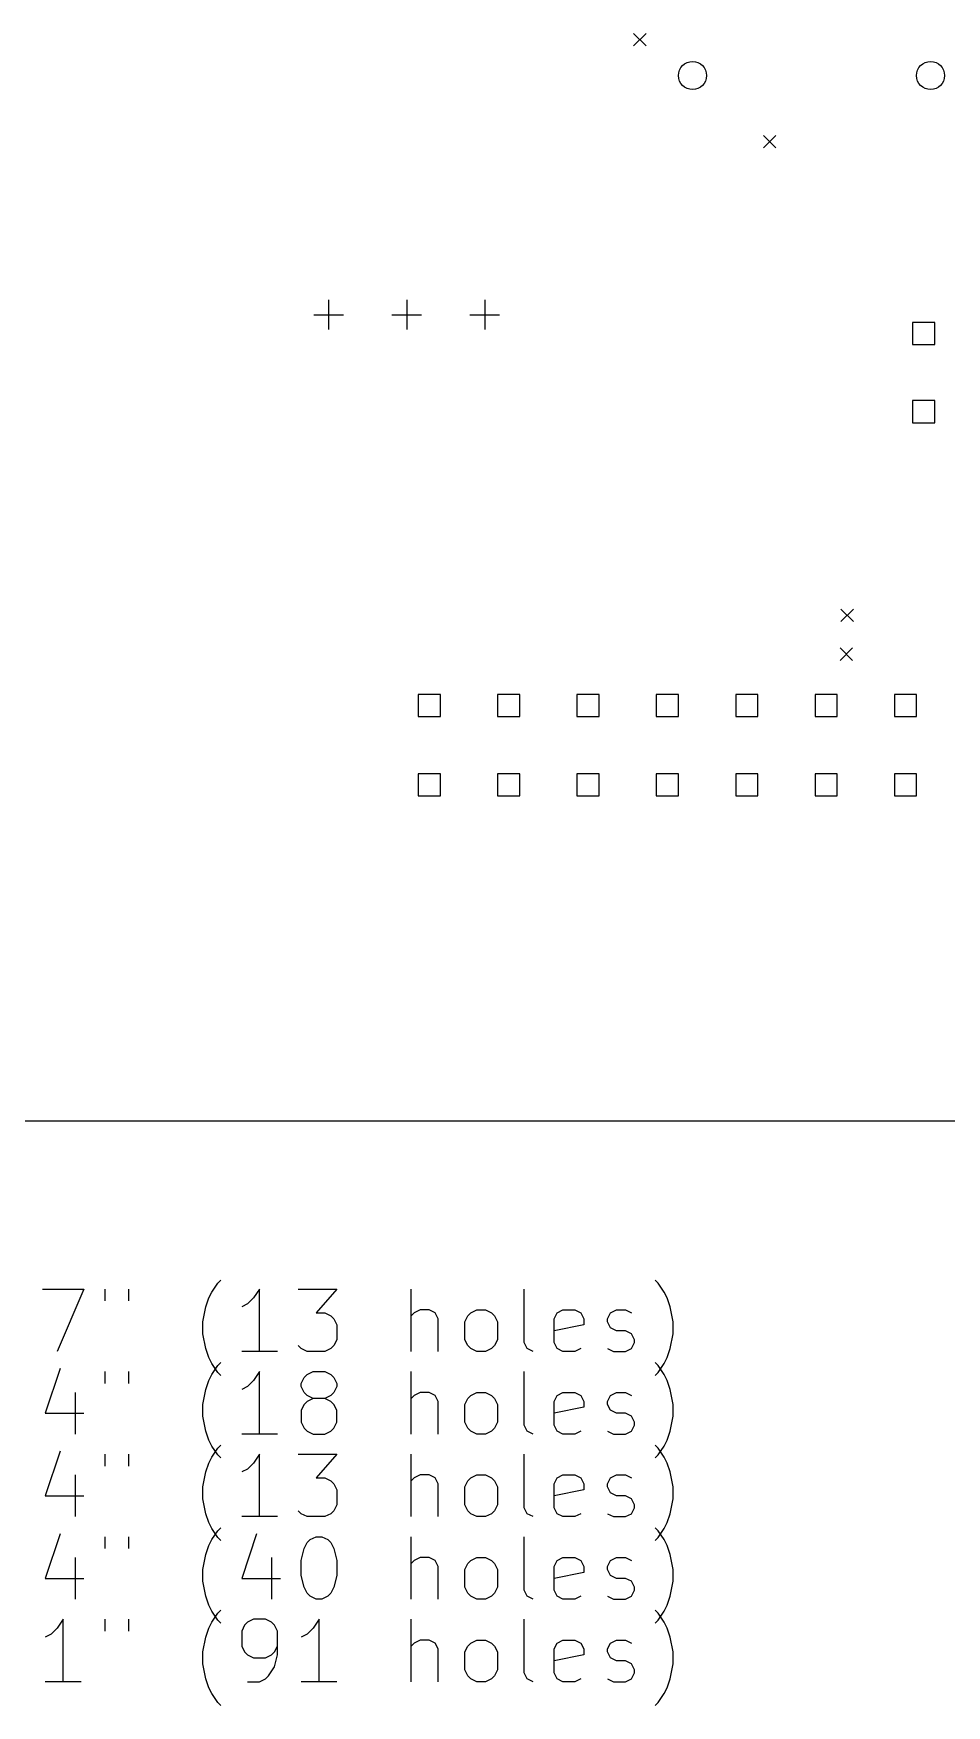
# Model space of a CAD drawing. Extents: x 66 to 189, y -161 to -36.
# Drawn here: x 97.1 to 126.3, y -161.4 to -107.9 of the extents above; entities that cross this region are included whole.
import ezdxf

# ---------------------------------------------------------------- set-up
doc = ezdxf.new("R2010")
doc.units = 0
doc.layers.add('BLACK', color=7, linetype='CONTINUOUS')

msp = doc.modelspace()

# ---------------------------------------------------------------- linework, layer by layer
at = {"layer": 'BLACK', "linetype": 'CONTINUOUS'}
for p, q in [((116.3124, -107.904), (116.7124, -108.304)), ((116.7124, -107.904), (116.3124, -108.304)), ((120.4714, -111.1654), (120.8714, -111.5654)), ((120.8714, -111.1654), (120.4714, -111.5654)), ((106.55, -116.425), (106.55, -117.375)), ((109.05, -116.425), (109.05, -117.375)), ((111.55, -116.425), (111.55, -117.375)), ((106.075, -116.9), (107.025, -116.9)), ((108.575, -116.9), (109.525, -116.9)), ((111.075, -116.9), (112.025, -116.9)), ((125.953557, -117.146443), (125.246443, -117.146443)), ((125.246443, -117.146443), (125.246443, -117.853557)), ((125.953557, -117.853557), (125.953557, -117.146443)), ((125.246443, -117.853557), (125.953557, -117.853557)), ((125.953557, -119.646443), (125.246443, -119.646443)), ((125.246443, -119.646443), (125.246443, -120.353557)), ((125.953557, -120.353557), (125.953557, -119.646443)), ((125.246443, -120.353557), (125.953557, -120.353557)), ((122.9497, -126.316), (123.3497, -126.716)), ((123.3497, -126.316), (122.9497, -126.716)), ((122.9237, -127.5569), (123.3237, -127.9569)), ((123.3237, -127.5569), (122.9237, -127.9569)), ((110.128557, -129.046443), (109.421443, -129.046443)), ((109.421443, -129.046443), (109.421443, -129.753557)), ((110.128557, -129.753557), (110.128557, -129.046443)), ((112.668557, -129.046443), (111.961443, -129.046443)), ((111.961443, -129.046443), (111.961443, -129.753557)), ((112.668557, -129.753557), (112.668557, -129.046443)), ((115.208557, -129.046443), (114.501443, -129.046443)), ((114.501443, -129.046443), (114.501443, -129.753557)), ((115.208557, -129.753557), (115.208557, -129.046443)), ((117.748557, -129.046443), (117.041443, -129.046443)), ((117.041443, -129.046443), (117.041443, -129.753557)), ((117.748557, -129.753557), (117.748557, -129.046443)), ((120.288557, -129.046443), (119.581443, -129.046443)), ((119.581443, -129.046443), (119.581443, -129.753557)), ((120.288557, -129.753557), (120.288557, -129.046443)), ((122.828557, -129.046443), (122.121443, -129.046443)), ((122.121443, -129.046443), (122.121443, -129.753557)), ((122.828557, -129.753557), (122.828557, -129.046443)), ((125.368557, -129.046443), (124.661443, -129.046443)), ((124.661443, -129.046443), (124.661443, -129.753557)), ((125.368557, -129.753557), (125.368557, -129.046443)), ((109.421443, -129.753557), (110.128557, -129.753557)), ((111.961443, -129.753557), (112.668557, -129.753557)), ((114.501443, -129.753557), (115.208557, -129.753557)), ((117.041443, -129.753557), (117.748557, -129.753557)), ((119.581443, -129.753557), (120.288557, -129.753557)), ((122.121443, -129.753557), (122.828557, -129.753557)), ((124.661443, -129.753557), (125.368557, -129.753557)), ((110.128557, -131.586443), (109.421443, -131.586443)), ((109.421443, -131.586443), (109.421443, -132.293557)), ((110.128557, -132.293557), (110.128557, -131.586443)), ((112.668557, -131.586443), (111.961443, -131.586443)), ((111.961443, -131.586443), (111.961443, -132.293557)), ((112.668557, -132.293557), (112.668557, -131.586443)), ((115.208557, -131.586443), (114.501443, -131.586443)), ((114.501443, -131.586443), (114.501443, -132.293557)), ((115.208557, -132.293557), (115.208557, -131.586443)), ((117.748557, -131.586443), (117.041443, -131.586443)), ((117.041443, -131.586443), (117.041443, -132.293557)), ((117.748557, -132.293557), (117.748557, -131.586443)), ((120.288557, -131.586443), (119.581443, -131.586443)), ((119.581443, -131.586443), (119.581443, -132.293557)), ((120.288557, -132.293557), (120.288557, -131.586443)), ((122.828557, -131.586443), (122.121443, -131.586443)), ((122.121443, -131.586443), (122.121443, -132.293557)), ((122.828557, -132.293557), (122.828557, -131.586443)), ((125.368557, -131.586443), (124.661443, -131.586443)), ((124.661443, -131.586443), (124.661443, -132.293557)), ((125.368557, -132.293557), (125.368557, -131.586443)), ((109.421443, -132.293557), (110.128557, -132.293557)), ((111.961443, -132.293557), (112.668557, -132.293557)), ((114.501443, -132.293557), (115.208557, -132.293557)), ((117.041443, -132.293557), (117.748557, -132.293557)), ((119.581443, -132.293557), (120.288557, -132.293557)), ((122.121443, -132.293557), (122.828557, -132.293557)), ((124.661443, -132.293557), (125.368557, -132.293557)), ((188.8, -142.7), (67.4, -142.7)), ((97.386342, -148.064838), (98.719675, -148.064838)), ((98.719675, -148.064838), (97.862532, -150.064838)), ((99.386342, -148.064838), (99.386342, -148.44579)), ((100.148247, -148.064838), (100.148247, -148.44579)), ((102.814914, -148.160076), (103.00539, -147.874361)), ((103.00539, -147.874361), (103.100629, -147.779123)), ((104.338723, -148.064838), (104.148247, -148.350552)), ((104.338723, -150.064838), (104.338723, -148.064838)), ((105.576819, -148.064838), (106.814914, -148.064838)), ((106.814914, -148.064838), (106.148247, -148.826742)), ((109.195867, -150.064838), (109.195867, -148.064838)), ((112.814915, -149.779123), (112.814915, -148.064838)), ((117.10063, -147.874361), (117.005392, -147.779123)), ((117.291106, -148.160076), (117.10063, -147.874361)), ((102.5292, -149.112457), (102.624438, -148.636266)), ((102.624438, -148.636266), (102.719676, -148.350552)), ((102.719676, -148.350552), (102.814914, -148.160076)), ((103.957771, -148.541028), (103.767295, -148.636266)), ((104.148247, -148.350552), (103.957771, -148.541028)), ((117.386344, -148.350552), (117.291106, -148.160076)), ((117.481582, -148.636266), (117.386344, -148.350552)), ((117.57682, -149.112457), (117.481582, -148.636266)), ((102.5292, -149.493409), (102.5292, -149.112457)), ((106.148247, -148.826742), (106.433962, -148.826742)), ((106.433962, -148.826742), (106.624438, -148.92198)), ((106.624438, -148.92198), (106.719676, -149.017219)), ((106.719676, -149.017219), (106.814914, -149.207695)), ((106.814914, -149.207695), (106.814914, -149.683885)), ((109.291105, -148.826742), (109.195867, -148.92198)), ((109.481581, -148.731504), (109.291105, -148.826742)), ((109.767296, -148.731504), (109.481581, -148.731504)), ((109.957772, -148.826742), (109.767296, -148.731504)), ((110.05301, -149.017219), (109.957772, -148.826742)), ((110.05301, -150.064838), (110.05301, -149.017219)), ((110.910153, -149.112457), (111.005391, -148.92198)), ((110.910153, -149.683885), (110.910153, -149.112457)), ((111.005391, -148.92198), (111.100629, -148.826742)), ((111.100629, -148.826742), (111.291105, -148.731504)), ((111.291105, -148.731504), (111.57682, -148.731504)), ((111.57682, -148.731504), (111.767296, -148.826742)), ((111.767296, -148.826742), (111.862534, -148.92198)), ((111.862534, -148.92198), (111.957772, -149.112457)), ((111.957772, -149.112457), (111.957772, -149.683885)), ((113.767296, -149.017219), (113.862534, -148.826742)), ((113.767296, -149.779123), (113.767296, -149.017219)), ((114.719677, -149.207695), (113.767296, -149.398171)), ((113.862534, -148.826742), (114.05301, -148.731504)), ((114.05301, -148.731504), (114.433963, -148.731504)), ((114.433963, -148.731504), (114.624439, -148.826742)), ((114.624439, -148.826742), (114.719677, -149.017219)), ((114.719677, -149.017219), (114.719677, -149.207695)), ((115.481582, -149.017219), (115.57682, -148.826742)), ((115.481582, -149.112457), (115.481582, -149.017219)), ((115.57682, -149.302933), (115.481582, -149.112457)), ((115.57682, -148.826742), (115.767296, -148.731504)), ((115.767296, -148.731504), (116.05301, -148.731504)), ((116.05301, -148.731504), (116.243487, -148.826742)), ((117.57682, -149.493409), (117.57682, -149.112457)), ((102.624438, -149.9696), (102.5292, -149.493409)), ((106.814914, -149.683885), (106.719676, -149.874361)), ((111.005391, -149.874361), (110.910153, -149.683885)), ((111.957772, -149.683885), (111.862534, -149.874361)), ((115.767296, -149.398171), (115.57682, -149.302933)), ((116.05301, -149.398171), (115.767296, -149.398171)), ((116.243487, -149.493409), (116.05301, -149.398171)), ((116.338725, -149.683885), (116.243487, -149.493409)), ((116.338725, -149.779123), (116.338725, -149.683885)), ((117.481582, -149.9696), (117.57682, -149.493409)), ((102.719676, -150.255314), (102.624438, -149.9696)), ((102.814914, -150.44579), (102.719676, -150.255314)), ((104.910152, -150.064838), (103.767295, -150.064838)), ((105.672057, -149.9696), (105.576819, -149.874361)), ((105.862533, -150.064838), (105.672057, -149.9696)), ((106.433962, -150.064838), (105.862533, -150.064838)), ((106.624438, -149.9696), (106.433962, -150.064838)), ((106.719676, -149.874361), (106.624438, -149.9696)), ((111.100629, -149.9696), (111.005391, -149.874361)), ((111.291105, -150.064838), (111.100629, -149.9696)), ((111.57682, -150.064838), (111.291105, -150.064838)), ((111.767296, -149.9696), (111.57682, -150.064838)), ((111.862534, -149.874361), (111.767296, -149.9696)), ((112.910153, -149.9696), (112.814915, -149.779123)), ((113.100629, -150.064838), (112.910153, -149.9696)), ((113.862534, -149.9696), (113.767296, -149.779123)), ((114.05301, -150.064838), (113.862534, -149.9696)), ((114.433963, -150.064838), (114.05301, -150.064838)), ((114.624439, -149.9696), (114.433963, -150.064838)), ((115.481582, -149.9696), (115.672058, -150.064838)), ((115.672058, -150.064838), (116.05301, -150.064838)), ((116.05301, -150.064838), (116.243487, -149.9696)), ((116.243487, -149.9696), (116.338725, -149.779123)), ((117.291106, -150.44579), (117.386344, -150.255314)), ((117.386344, -150.255314), (117.481582, -149.9696)), ((97.95777, -150.6096), (97.48158, -152.038171)), ((99.386342, -150.704838), (99.386342, -151.08579)), ((100.148247, -150.704838), (100.148247, -151.08579)), ((102.719676, -150.990552), (102.814914, -150.800076)), ((103.00539, -150.731504), (102.814914, -150.44579)), ((102.814914, -150.800076), (103.00539, -150.514361)), ((103.00539, -150.514361), (103.100629, -150.419123)), ((103.100629, -150.826742), (103.00539, -150.731504)), ((104.338723, -150.704838), (104.148247, -150.990552)), ((104.338723, -152.704838), (104.338723, -150.704838)), ((105.767295, -150.895314), (105.862533, -150.800076)), ((105.862533, -150.800076), (106.053009, -150.704838)), ((106.053009, -150.704838), (106.433962, -150.704838)), ((106.433962, -150.704838), (106.624438, -150.800076)), ((106.624438, -150.800076), (106.719676, -150.895314)), ((109.195867, -152.704838), (109.195867, -150.704838)), ((112.814915, -152.419123), (112.814915, -150.704838)), ((117.10063, -150.514361), (117.005392, -150.419123)), ((117.005392, -150.826742), (117.10063, -150.731504)), ((117.10063, -150.731504), (117.291106, -150.44579)), ((117.291106, -150.800076), (117.10063, -150.514361)), ((117.386344, -150.990552), (117.291106, -150.800076)), ((102.5292, -151.752457), (102.624438, -151.276266)), ((102.624438, -151.276266), (102.719676, -150.990552)), ((103.957771, -151.181028), (103.767295, -151.276266)), ((104.148247, -150.990552), (103.957771, -151.181028)), ((105.672057, -151.08579), (105.767295, -150.895314)), ((105.672057, -151.181028), (105.672057, -151.08579)), ((105.767295, -151.371504), (105.672057, -151.181028)), ((106.719676, -150.895314), (106.814914, -151.08579)), ((106.814914, -151.181028), (106.719676, -151.371504)), ((106.814914, -151.08579), (106.814914, -151.181028)), ((117.481582, -151.276266), (117.386344, -150.990552)), ((117.57682, -151.752457), (117.481582, -151.276266)), ((98.433961, -151.371504), (98.433961, -152.704838)), ((102.5292, -152.133409), (102.5292, -151.752457)), ((105.767295, -151.752457), (105.672057, -151.942933)), ((105.862533, -151.466742), (105.767295, -151.371504)), ((105.862533, -151.657219), (105.767295, -151.752457)), ((106.053009, -151.56198), (105.862533, -151.466742)), ((106.053009, -151.56198), (105.862533, -151.657219)), ((106.433962, -151.56198), (106.053009, -151.56198)), ((106.624438, -151.466742), (106.433962, -151.56198)), ((106.624438, -151.657219), (106.433962, -151.56198)), ((106.719676, -151.371504), (106.624438, -151.466742)), ((106.719676, -151.752457), (106.624438, -151.657219)), ((106.814914, -151.942933), (106.719676, -151.752457)), ((109.291105, -151.466742), (109.195867, -151.56198)), ((109.481581, -151.371504), (109.291105, -151.466742)), ((109.767296, -151.371504), (109.481581, -151.371504)), ((109.957772, -151.466742), (109.767296, -151.371504)), ((110.05301, -151.657219), (109.957772, -151.466742)), ((110.05301, -152.704838), (110.05301, -151.657219)), ((110.910153, -151.752457), (111.005391, -151.56198)), ((110.910153, -152.323885), (110.910153, -151.752457)), ((111.005391, -151.56198), (111.100629, -151.466742)), ((111.100629, -151.466742), (111.291105, -151.371504)), ((111.291105, -151.371504), (111.57682, -151.371504)), ((111.57682, -151.371504), (111.767296, -151.466742)), ((111.767296, -151.466742), (111.862534, -151.56198)), ((111.862534, -151.56198), (111.957772, -151.752457)), ((111.957772, -151.752457), (111.957772, -152.323885)), ((113.767296, -151.657219), (113.862534, -151.466742)), ((113.767296, -152.419123), (113.767296, -151.657219)), ((114.719677, -151.847695), (113.767296, -152.038171)), ((113.862534, -151.466742), (114.05301, -151.371504)), ((114.05301, -151.371504), (114.433963, -151.371504)), ((114.433963, -151.371504), (114.624439, -151.466742)), ((114.624439, -151.466742), (114.719677, -151.657219)), ((114.719677, -151.657219), (114.719677, -151.847695)), ((115.481582, -151.657219), (115.57682, -151.466742)), ((115.481582, -151.752457), (115.481582, -151.657219)), ((115.57682, -151.942933), (115.481582, -151.752457)), ((115.57682, -151.466742), (115.767296, -151.371504)), ((115.767296, -151.371504), (116.05301, -151.371504)), ((116.05301, -151.371504), (116.243487, -151.466742)), ((117.57682, -152.133409), (117.57682, -151.752457)), ((97.48158, -152.038171), (98.719675, -152.038171)), ((102.624438, -152.6096), (102.5292, -152.133409)), ((105.672057, -151.942933), (105.672057, -152.323885)), ((105.672057, -152.323885), (105.767295, -152.514361)), ((106.719676, -152.514361), (106.814914, -152.323885)), ((106.814914, -152.323885), (106.814914, -151.942933)), ((111.005391, -152.514361), (110.910153, -152.323885)), ((111.957772, -152.323885), (111.862534, -152.514361)), ((112.910153, -152.6096), (112.814915, -152.419123)), ((113.862534, -152.6096), (113.767296, -152.419123)), ((115.767296, -152.038171), (115.57682, -151.942933)), ((116.05301, -152.038171), (115.767296, -152.038171)), ((116.243487, -152.133409), (116.05301, -152.038171)), ((116.338725, -152.323885), (116.243487, -152.133409)), ((116.243487, -152.6096), (116.338725, -152.419123)), ((116.338725, -152.419123), (116.338725, -152.323885)), ((117.481582, -152.6096), (117.57682, -152.133409)), ((102.719676, -152.895314), (102.624438, -152.6096)), ((102.814914, -153.08579), (102.719676, -152.895314)), ((104.910152, -152.704838), (103.767295, -152.704838)), ((105.767295, -152.514361), (105.862533, -152.6096)), ((105.862533, -152.6096), (106.053009, -152.704838)), ((106.053009, -152.704838), (106.433962, -152.704838)), ((106.433962, -152.704838), (106.624438, -152.6096)), ((106.624438, -152.6096), (106.719676, -152.514361)), ((111.100629, -152.6096), (111.005391, -152.514361)), ((111.291105, -152.704838), (111.100629, -152.6096)), ((111.57682, -152.704838), (111.291105, -152.704838)), ((111.767296, -152.6096), (111.57682, -152.704838)), ((111.862534, -152.514361), (111.767296, -152.6096)), ((113.100629, -152.704838), (112.910153, -152.6096)), ((114.05301, -152.704838), (113.862534, -152.6096)), ((114.433963, -152.704838), (114.05301, -152.704838)), ((114.624439, -152.6096), (114.433963, -152.704838)), ((115.481582, -152.6096), (115.672058, -152.704838)), ((115.672058, -152.704838), (116.05301, -152.704838)), ((116.05301, -152.704838), (116.243487, -152.6096)), ((117.291106, -153.08579), (117.386344, -152.895314)), ((117.386344, -152.895314), (117.481582, -152.6096)), ((97.95777, -153.2496), (97.48158, -154.678171)), ((99.386342, -153.344838), (99.386342, -153.72579)), ((100.148247, -153.344838), (100.148247, -153.72579)), ((102.719676, -153.630552), (102.814914, -153.440076)), ((103.00539, -153.371504), (102.814914, -153.08579)), ((102.814914, -153.440076), (103.00539, -153.154361)), ((103.00539, -153.154361), (103.100629, -153.059123)), ((103.100629, -153.466742), (103.00539, -153.371504)), ((104.338723, -153.344838), (104.148247, -153.630552)), ((104.338723, -155.344838), (104.338723, -153.344838)), ((105.576819, -153.344838), (106.814914, -153.344838)), ((106.814914, -153.344838), (106.148247, -154.106742)), ((109.195867, -155.344838), (109.195867, -153.344838)), ((112.814915, -155.059123), (112.814915, -153.344838)), ((117.10063, -153.154361), (117.005392, -153.059123)), ((117.005392, -153.466742), (117.10063, -153.371504)), ((117.10063, -153.371504), (117.291106, -153.08579)), ((117.291106, -153.440076), (117.10063, -153.154361)), ((117.386344, -153.630552), (117.291106, -153.440076)), ((98.433961, -154.011504), (98.433961, -155.344838)), ((102.5292, -154.392457), (102.624438, -153.916266)), ((102.624438, -153.916266), (102.719676, -153.630552)), ((103.957771, -153.821028), (103.767295, -153.916266)), ((104.148247, -153.630552), (103.957771, -153.821028)), ((109.481581, -154.011504), (109.291105, -154.106742)), ((109.767296, -154.011504), (109.481581, -154.011504)), ((109.957772, -154.106742), (109.767296, -154.011504)), ((111.100629, -154.106742), (111.291105, -154.011504)), ((111.291105, -154.011504), (111.57682, -154.011504)), ((111.57682, -154.011504), (111.767296, -154.106742)), ((113.862534, -154.106742), (114.05301, -154.011504)), ((114.05301, -154.011504), (114.433963, -154.011504)), ((114.433963, -154.011504), (114.624439, -154.106742)), ((115.57682, -154.106742), (115.767296, -154.011504)), ((115.767296, -154.011504), (116.05301, -154.011504)), ((116.05301, -154.011504), (116.243487, -154.106742)), ((117.481582, -153.916266), (117.386344, -153.630552)), ((117.57682, -154.392457), (117.481582, -153.916266)), ((102.5292, -154.773409), (102.5292, -154.392457)), ((106.148247, -154.106742), (106.433962, -154.106742)), ((106.433962, -154.106742), (106.624438, -154.20198)), ((106.624438, -154.20198), (106.719676, -154.297219)), ((106.719676, -154.297219), (106.814914, -154.487695)), ((106.814914, -154.487695), (106.814914, -154.963885)), ((109.291105, -154.106742), (109.195867, -154.20198)), ((110.05301, -154.297219), (109.957772, -154.106742)), ((110.05301, -155.344838), (110.05301, -154.297219)), ((110.910153, -154.392457), (111.005391, -154.20198)), ((110.910153, -154.963885), (110.910153, -154.392457)), ((111.005391, -154.20198), (111.100629, -154.106742)), ((111.767296, -154.106742), (111.862534, -154.20198)), ((111.862534, -154.20198), (111.957772, -154.392457)), ((111.957772, -154.392457), (111.957772, -154.963885)), ((113.767296, -154.297219), (113.862534, -154.106742)), ((113.767296, -155.059123), (113.767296, -154.297219)), ((114.719677, -154.487695), (113.767296, -154.678171)), ((114.624439, -154.106742), (114.719677, -154.297219)), ((114.719677, -154.297219), (114.719677, -154.487695)), ((115.481582, -154.297219), (115.57682, -154.106742)), ((115.481582, -154.392457), (115.481582, -154.297219)), ((115.57682, -154.582933), (115.481582, -154.392457)), ((117.57682, -154.773409), (117.57682, -154.392457)), ((97.48158, -154.678171), (98.719675, -154.678171)), ((102.624438, -155.2496), (102.5292, -154.773409)), ((106.814914, -154.963885), (106.719676, -155.154361)), ((111.005391, -155.154361), (110.910153, -154.963885)), ((111.957772, -154.963885), (111.862534, -155.154361)), ((112.910153, -155.2496), (112.814915, -155.059123)), ((113.862534, -155.2496), (113.767296, -155.059123)), ((115.767296, -154.678171), (115.57682, -154.582933)), ((116.05301, -154.678171), (115.767296, -154.678171)), ((116.243487, -154.773409), (116.05301, -154.678171)), ((116.338725, -154.963885), (116.243487, -154.773409)), ((116.243487, -155.2496), (116.338725, -155.059123)), ((116.338725, -155.059123), (116.338725, -154.963885)), ((117.481582, -155.2496), (117.57682, -154.773409)), ((102.719676, -155.535314), (102.624438, -155.2496)), ((102.814914, -155.72579), (102.719676, -155.535314)), ((104.910152, -155.344838), (103.767295, -155.344838)), ((105.672057, -155.2496), (105.576819, -155.154361)), ((105.862533, -155.344838), (105.672057, -155.2496)), ((106.433962, -155.344838), (105.862533, -155.344838)), ((106.624438, -155.2496), (106.433962, -155.344838)), ((106.719676, -155.154361), (106.624438, -155.2496)), ((111.100629, -155.2496), (111.005391, -155.154361)), ((111.291105, -155.344838), (111.100629, -155.2496)), ((111.57682, -155.344838), (111.291105, -155.344838)), ((111.767296, -155.2496), (111.57682, -155.344838)), ((111.862534, -155.154361), (111.767296, -155.2496)), ((113.100629, -155.344838), (112.910153, -155.2496)), ((114.05301, -155.344838), (113.862534, -155.2496)), ((114.433963, -155.344838), (114.05301, -155.344838)), ((114.624439, -155.2496), (114.433963, -155.344838)), ((115.481582, -155.2496), (115.672058, -155.344838)), ((115.672058, -155.344838), (116.05301, -155.344838)), ((116.05301, -155.344838), (116.243487, -155.2496)), ((117.291106, -155.72579), (117.386344, -155.535314)), ((117.386344, -155.535314), (117.481582, -155.2496)), ((97.95777, -155.8896), (97.48158, -157.318171)), ((99.386342, -155.984838), (99.386342, -156.36579)), ((100.148247, -155.984838), (100.148247, -156.36579)), ((102.719676, -156.270552), (102.814914, -156.080076)), ((103.00539, -156.011504), (102.814914, -155.72579)), ((102.814914, -156.080076), (103.00539, -155.794361)), ((103.00539, -155.794361), (103.100629, -155.699123)), ((103.100629, -156.106742), (103.00539, -156.011504)), ((104.243485, -155.8896), (103.767295, -157.318171)), ((105.862533, -156.175314), (105.957771, -156.080076)), ((105.957771, -156.080076), (106.148247, -155.984838)), ((106.148247, -155.984838), (106.338724, -155.984838)), ((106.338724, -155.984838), (106.5292, -156.080076)), ((106.5292, -156.080076), (106.624438, -156.175314)), ((109.195867, -157.984838), (109.195867, -155.984838)), ((112.814915, -157.699123), (112.814915, -155.984838)), ((117.10063, -155.794361), (117.005392, -155.699123)), ((117.005392, -156.106742), (117.10063, -156.011504)), ((117.10063, -156.011504), (117.291106, -155.72579)), ((117.291106, -156.080076), (117.10063, -155.794361)), ((117.386344, -156.270552), (117.291106, -156.080076)), ((98.433961, -156.651504), (98.433961, -157.984838)), ((102.5292, -157.032457), (102.624438, -156.556266)), ((102.624438, -156.556266), (102.719676, -156.270552)), ((104.719676, -156.651504), (104.719676, -157.984838)), ((105.672057, -156.746742), (105.767295, -156.36579)), ((105.767295, -156.36579), (105.862533, -156.175314)), ((106.624438, -156.175314), (106.719676, -156.36579)), ((106.719676, -156.36579), (106.814914, -156.746742)), ((109.481581, -156.651504), (109.291105, -156.746742)), ((109.767296, -156.651504), (109.481581, -156.651504)), ((109.957772, -156.746742), (109.767296, -156.651504)), ((111.100629, -156.746742), (111.291105, -156.651504)), ((111.291105, -156.651504), (111.57682, -156.651504)), ((111.57682, -156.651504), (111.767296, -156.746742)), ((113.862534, -156.746742), (114.05301, -156.651504)), ((114.05301, -156.651504), (114.433963, -156.651504)), ((114.433963, -156.651504), (114.624439, -156.746742)), ((115.57682, -156.746742), (115.767296, -156.651504)), ((115.767296, -156.651504), (116.05301, -156.651504)), ((116.05301, -156.651504), (116.243487, -156.746742)), ((117.481582, -156.556266), (117.386344, -156.270552)), ((117.57682, -157.032457), (117.481582, -156.556266)), ((102.5292, -157.413409), (102.5292, -157.032457)), ((105.672057, -157.222933), (105.672057, -156.746742)), ((105.767295, -157.603885), (105.672057, -157.222933)), ((106.814914, -157.222933), (106.719676, -157.603885)), ((106.814914, -156.746742), (106.814914, -157.222933)), ((109.291105, -156.746742), (109.195867, -156.84198)), ((110.05301, -156.937219), (109.957772, -156.746742)), ((110.05301, -157.984838), (110.05301, -156.937219)), ((110.910153, -157.032457), (111.005391, -156.84198)), ((110.910153, -157.603885), (110.910153, -157.032457)), ((111.005391, -156.84198), (111.100629, -156.746742)), ((111.767296, -156.746742), (111.862534, -156.84198)), ((111.862534, -156.84198), (111.957772, -157.032457)), ((111.957772, -157.032457), (111.957772, -157.603885)), ((113.767296, -156.937219), (113.862534, -156.746742)), ((113.767296, -157.699123), (113.767296, -156.937219)), ((114.719677, -157.127695), (113.767296, -157.318171)), ((114.624439, -156.746742), (114.719677, -156.937219)), ((114.719677, -156.937219), (114.719677, -157.127695)), ((115.481582, -156.937219), (115.57682, -156.746742)), ((115.481582, -157.032457), (115.481582, -156.937219)), ((115.57682, -157.222933), (115.481582, -157.032457)), ((115.767296, -157.318171), (115.57682, -157.222933)), ((117.57682, -157.413409), (117.57682, -157.032457)), ((97.48158, -157.318171), (98.719675, -157.318171)), ((102.624438, -157.8896), (102.5292, -157.413409)), ((103.767295, -157.318171), (105.00539, -157.318171)), ((105.862533, -157.794361), (105.767295, -157.603885)), ((106.719676, -157.603885), (106.624438, -157.794361)), ((111.005391, -157.794361), (110.910153, -157.603885)), ((111.957772, -157.603885), (111.862534, -157.794361)), ((112.910153, -157.8896), (112.814915, -157.699123)), ((113.862534, -157.8896), (113.767296, -157.699123)), ((116.05301, -157.318171), (115.767296, -157.318171)), ((116.243487, -157.413409), (116.05301, -157.318171)), ((116.338725, -157.603885), (116.243487, -157.413409)), ((116.243487, -157.8896), (116.338725, -157.699123)), ((116.338725, -157.699123), (116.338725, -157.603885)), ((117.481582, -157.8896), (117.57682, -157.413409)), ((102.719676, -158.175314), (102.624438, -157.8896)), ((102.814914, -158.36579), (102.719676, -158.175314)), ((105.957771, -157.8896), (105.862533, -157.794361)), ((106.148247, -157.984838), (105.957771, -157.8896)), ((106.338724, -157.984838), (106.148247, -157.984838)), ((106.5292, -157.8896), (106.338724, -157.984838)), ((106.624438, -157.794361), (106.5292, -157.8896)), ((111.100629, -157.8896), (111.005391, -157.794361)), ((111.291105, -157.984838), (111.100629, -157.8896)), ((111.57682, -157.984838), (111.291105, -157.984838)), ((111.767296, -157.8896), (111.57682, -157.984838)), ((111.862534, -157.794361), (111.767296, -157.8896)), ((113.100629, -157.984838), (112.910153, -157.8896)), ((114.05301, -157.984838), (113.862534, -157.8896)), ((114.433963, -157.984838), (114.05301, -157.984838)), ((114.624439, -157.8896), (114.433963, -157.984838)), ((115.481582, -157.8896), (115.672058, -157.984838)), ((115.672058, -157.984838), (116.05301, -157.984838)), ((116.05301, -157.984838), (116.243487, -157.8896)), ((117.291106, -158.36579), (117.386344, -158.175314)), ((117.386344, -158.175314), (117.481582, -157.8896)), ((98.053008, -158.624838), (97.862532, -158.910552)), ((98.053008, -160.624838), (98.053008, -158.624838)), ((99.386342, -158.624838), (99.386342, -159.00579)), ((100.148247, -158.624838), (100.148247, -159.00579)), ((102.719676, -158.910552), (102.814914, -158.720076)), ((103.00539, -158.651504), (102.814914, -158.36579)), ((102.814914, -158.720076), (103.00539, -158.434361)), ((103.00539, -158.434361), (103.100629, -158.339123)), ((103.100629, -158.746742), (103.00539, -158.651504)), ((103.862533, -158.815314), (103.767295, -159.00579)), ((103.957771, -158.720076), (103.862533, -158.815314)), ((104.148247, -158.624838), (103.957771, -158.720076)), ((104.5292, -158.624838), (104.148247, -158.624838)), ((104.719676, -158.720076), (104.5292, -158.624838)), ((104.814914, -158.815314), (104.719676, -158.720076)), ((104.910152, -159.00579), (104.814914, -158.815314)), ((106.243485, -158.624838), (106.053009, -158.910552)), ((106.243485, -160.624838), (106.243485, -158.624838)), ((109.195867, -160.624838), (109.195867, -158.624838)), ((112.814915, -160.339123), (112.814915, -158.624838)), ((117.10063, -158.434361), (117.005392, -158.339123)), ((117.005392, -158.746742), (117.10063, -158.651504)), ((117.10063, -158.651504), (117.291106, -158.36579)), ((117.291106, -158.720076), (117.10063, -158.434361)), ((117.386344, -158.910552), (117.291106, -158.720076)), ((97.672056, -159.101028), (97.48158, -159.196266)), ((97.862532, -158.910552), (97.672056, -159.101028)), ((102.5292, -159.672457), (102.624438, -159.196266)), ((102.624438, -159.196266), (102.719676, -158.910552)), ((103.767295, -159.00579), (103.767295, -159.48198)), ((104.910152, -159.767695), (104.910152, -159.00579)), ((105.862533, -159.101028), (105.672057, -159.196266)), ((106.053009, -158.910552), (105.862533, -159.101028)), ((109.481581, -159.291504), (109.291105, -159.386742)), ((109.767296, -159.291504), (109.481581, -159.291504)), ((109.957772, -159.386742), (109.767296, -159.291504)), ((111.100629, -159.386742), (111.291105, -159.291504)), ((111.291105, -159.291504), (111.57682, -159.291504)), ((111.57682, -159.291504), (111.767296, -159.386742)), ((113.862534, -159.386742), (114.05301, -159.291504)), ((114.05301, -159.291504), (114.433963, -159.291504)), ((114.433963, -159.291504), (114.624439, -159.386742)), ((115.57682, -159.386742), (115.767296, -159.291504)), ((115.767296, -159.291504), (116.05301, -159.291504)), ((116.05301, -159.291504), (116.243487, -159.386742)), ((117.481582, -159.196266), (117.386344, -158.910552)), ((117.57682, -159.672457), (117.481582, -159.196266)), ((102.5292, -160.053409), (102.5292, -159.672457)), ((103.767295, -159.48198), (103.862533, -159.672457)), ((103.862533, -159.672457), (103.957771, -159.767695)), ((103.957771, -159.767695), (104.148247, -159.862933)), ((104.148247, -159.862933), (104.5292, -159.862933)), ((104.5292, -159.862933), (104.719676, -159.767695)), ((104.719676, -159.767695), (104.814914, -159.672457)), ((104.814914, -159.672457), (104.910152, -159.48198)), ((104.814914, -160.148647), (104.910152, -159.767695)), ((109.291105, -159.386742), (109.195867, -159.48198)), ((110.05301, -159.577219), (109.957772, -159.386742)), ((110.05301, -160.624838), (110.05301, -159.577219)), ((110.910153, -159.672457), (111.005391, -159.48198)), ((110.910153, -160.243885), (110.910153, -159.672457)), ((111.005391, -159.48198), (111.100629, -159.386742)), ((111.767296, -159.386742), (111.862534, -159.48198)), ((111.862534, -159.48198), (111.957772, -159.672457)), ((111.957772, -159.672457), (111.957772, -160.243885)), ((113.767296, -159.577219), (113.862534, -159.386742)), ((113.767296, -160.339123), (113.767296, -159.577219)), ((114.719677, -159.767695), (113.767296, -159.958171)), ((114.624439, -159.386742), (114.719677, -159.577219)), ((114.719677, -159.577219), (114.719677, -159.767695)), ((115.481582, -159.577219), (115.57682, -159.386742)), ((115.481582, -159.672457), (115.481582, -159.577219)), ((115.57682, -159.862933), (115.481582, -159.672457)), ((115.767296, -159.958171), (115.57682, -159.862933)), ((117.57682, -160.053409), (117.57682, -159.672457)), ((102.624438, -160.5296), (102.5292, -160.053409)), ((104.5292, -160.5296), (104.624438, -160.434361)), ((104.624438, -160.434361), (104.814914, -160.148647)), ((111.005391, -160.434361), (110.910153, -160.243885)), ((111.100629, -160.5296), (111.005391, -160.434361)), ((111.862534, -160.434361), (111.767296, -160.5296)), ((111.957772, -160.243885), (111.862534, -160.434361)), ((112.910153, -160.5296), (112.814915, -160.339123)), ((113.862534, -160.5296), (113.767296, -160.339123)), ((116.05301, -159.958171), (115.767296, -159.958171)), ((116.243487, -160.053409), (116.05301, -159.958171)), ((116.338725, -160.243885), (116.243487, -160.053409)), ((116.243487, -160.5296), (116.338725, -160.339123)), ((116.338725, -160.339123), (116.338725, -160.243885)), ((117.481582, -160.5296), (117.57682, -160.053409)), ((98.624437, -160.624838), (97.48158, -160.624838)), ((102.719676, -160.815314), (102.624438, -160.5296)), ((102.814914, -161.00579), (102.719676, -160.815314)), ((103.957771, -160.624838), (104.338723, -160.624838)), ((104.338723, -160.624838), (104.5292, -160.5296)), ((106.814914, -160.624838), (105.672057, -160.624838)), ((111.291105, -160.624838), (111.100629, -160.5296)), ((111.57682, -160.624838), (111.291105, -160.624838)), ((111.767296, -160.5296), (111.57682, -160.624838)), ((113.100629, -160.624838), (112.910153, -160.5296)), ((114.05301, -160.624838), (113.862534, -160.5296)), ((114.433963, -160.624838), (114.05301, -160.624838)), ((114.624439, -160.5296), (114.433963, -160.624838)), ((115.481582, -160.5296), (115.672058, -160.624838)), ((115.672058, -160.624838), (116.05301, -160.624838)), ((116.05301, -160.624838), (116.243487, -160.5296)), ((117.291106, -161.00579), (117.386344, -160.815314)), ((117.386344, -160.815314), (117.481582, -160.5296)), ((103.00539, -161.291504), (102.814914, -161.00579)), ((103.100629, -161.386742), (103.00539, -161.291504)), ((117.005392, -161.386742), (117.10063, -161.291504)), ((117.10063, -161.291504), (117.291106, -161.00579))]:
    msp.add_line(p, q, dxfattribs=at)
at = {"layer": 'BLACK'}
for centre in [(118.2, -109.25), (125.82, -109.25)]:
    msp.add_circle(centre, 0.45, dxfattribs=at)

doc.saveas('drawing.dxf')
